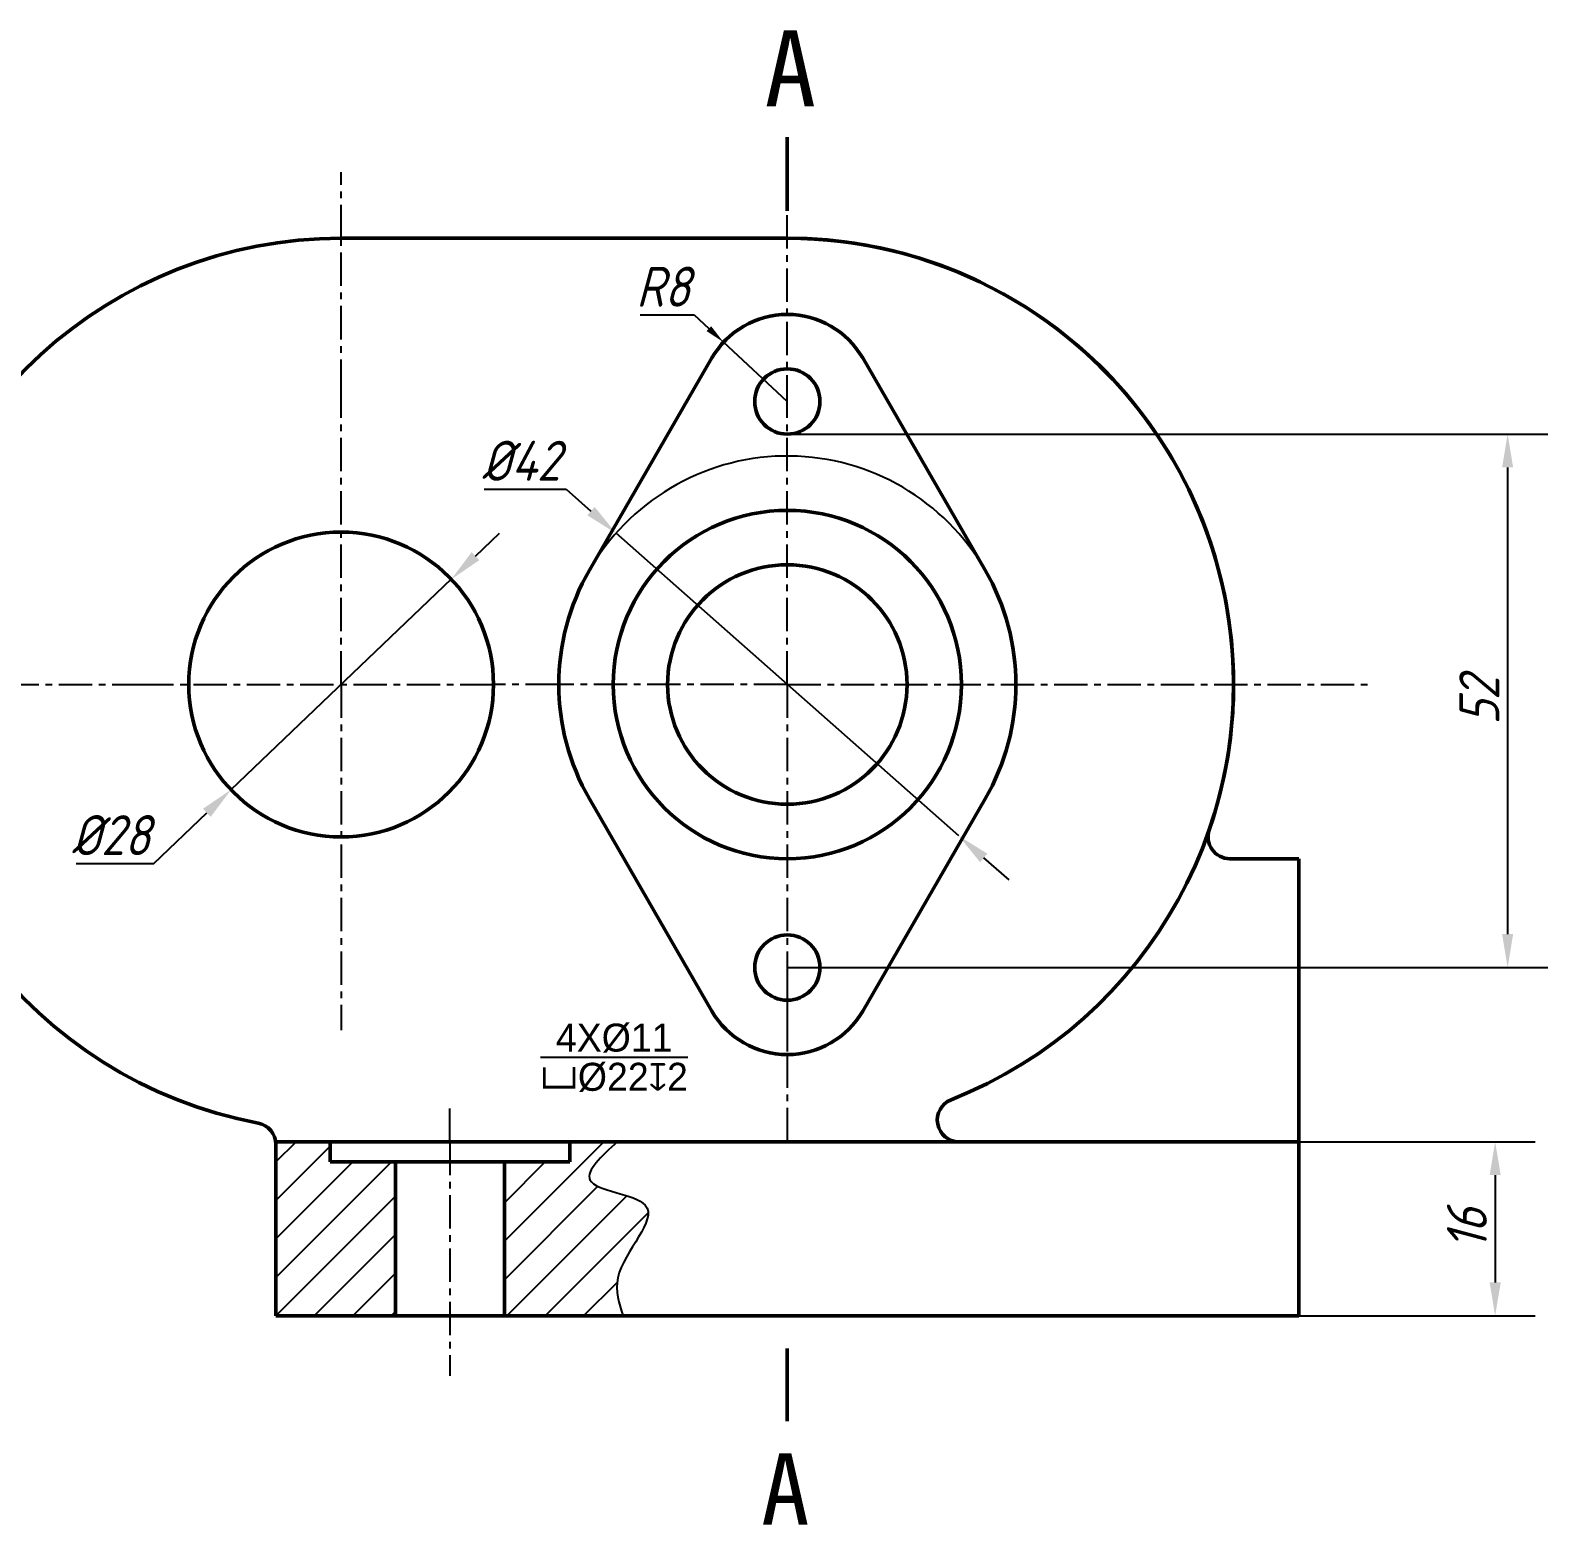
# Model space of a CAD drawing. Header units: inches. Extents: x 67 to 110576, y -3 to 1572927.
# Drawn here: x 56559.3 to 56673.1, y 785277.8 to 785389.8 of the extents above; entities that cross this region are included whole.
import ezdxf

# ---------------------------------------------------------------- set-up
doc = ezdxf.new("R2010")
doc.units = ezdxf.units.IN
doc.header["$MEASUREMENT"] = 0
doc.linetypes.add('CENTERX2', pattern=[4, 2.5, -0.5, 0.5, -0.5])
for name, color, linetype, lineweight in [('点画线2', 5, 'CENTERX2', 25), ('粗·实线', 7, 'Continuous', 50), ('粗实线', 250, 'Continuous', 50)]:
    doc.layers.add(name, color=color, linetype=linetype, lineweight=lineweight)
doc.layers.add('细实线', color=7, linetype='Continuous')
doc.styles.add('仿宋1', font='simfang.ttf', dxfattribs={"height": 1})
doc.styles.add('仿宋3', font='simfang.ttf', dxfattribs={"height": 3})
doc.styles.add('文字', font='gbeitc.shx', dxfattribs={"height": 3, "bigfont": 'gbcbig.shx'})
doc.dimstyles.new('线性直径·', dxfattribs={"dimtxt": 2, "dimasz": 2.5, "dimexe": 3, "dimexo": 0, "dimtad": 1, "dimtoh": 1, "dimdec": 3, "dimdsep": 46, "dimtxsty": '文字', "dimcen": 2.5, "dimadec": 3, "dimazin": 0, "dimtfac": 1, "dimtdec": 3, "dimtmove": 0, "dimatfit": 3, "dimfxl": 1, "dimarcsym": 0})

# ---------------------------------------------------------------- blocks, each defined once
blk = doc.blocks.new('*D143')
at = {"layer": 'Defpoints', "color": 0, "transparency": 16777216}
for p in [(56590.9, 785348.66), (56574.38, 785332.88)]:
    blk.add_point(p, dxfattribs=at)
at = {"layer": '细实线', "color": 0, "lineweight": -2, "transparency": 16777216}
for p, q in [((56592.71, 785350.39), (56594.52, 785352.11)), ((56590.9, 785348.66), (56574.38, 785332.88)), ((56568.59, 785327.36), (56572.57, 785331.16)), ((56562.78, 785327.36), (56568.59, 785327.36))]:
    blk.add_line(p, q, dxfattribs=at)
at = {"layer": '细实线', "color": 0, "transparency": 16777216}
for points in [[(56592.42, 785350.69), (56593, 785350.09), (56590.9, 785348.66)], [(56572.28, 785331.46), (56572.86, 785330.85), (56574.38, 785332.88)]]:
    blk.add_solid(points, dxfattribs=at)
at = {"layer": '细实线', "color": 0, "transparency": 16777216, "insert": (56565.37, 785329.48), "char_height": 3, "attachment_point": 5, "style": '文字'}
blk.add_mtext('%%C28', dxfattribs=at)
blk = doc.blocks.new('*D144')
at = {"layer": 'Defpoints', "color": 0, "transparency": 16777216}
for p in [(56603.25, 785352.11), (56628.94, 785329.43)]:
    blk.add_point(p, dxfattribs=at)
at = {"layer": '细实线', "color": 0, "lineweight": -2, "transparency": 16777216}
for p, q in [((56593.37, 785355.42), (56599.5, 785355.42)), ((56599.5, 785355.42), (56601.37, 785353.76)), ((56628.94, 785329.43), (56603.25, 785352.11)), ((56630.81, 785327.78), (56632.69, 785326.12))]:
    blk.add_line(p, q, dxfattribs=at)
blk.add_arc((56616.09, 785340.77), 17.13, 30, 148.5953, dxfattribs=at)
at = {"layer": '细实线', "color": 0, "transparency": 16777216}
for points in [[(56601.65, 785354.08), (56601.1, 785353.45), (56603.25, 785352.11)], [(56631.09, 785328.09), (56630.54, 785327.46), (56628.94, 785329.43)]]:
    blk.add_solid(points, dxfattribs=at)
at = {"layer": '细实线', "color": 0, "transparency": 16777216, "insert": (56596.12, 785357.54), "char_height": 3, "attachment_point": 5, "style": '文字'}
blk.add_mtext('%%C42', dxfattribs=at)
blk = doc.blocks.new('*D112')
at = {"layer": 'Defpoints', "color": 0, "transparency": 16777216}
for p in [(56611.31, 785366.43), (56616.09, 785361.99)]:
    blk.add_point(p, dxfattribs=at)
at = {"layer": '细实线', "color": 0, "lineweight": -2, "transparency": 16777216}
for p, q in [((56605.05, 785368.47), (56609.11, 785368.47)), ((56609.11, 785368.47), (56610.21, 785367.45)), ((56616.09, 785361.99), (56611.31, 785366.43))]:
    blk.add_line(p, q, dxfattribs=at)
at = {"layer": '细实线', "color": 0, "transparency": 16777216}
blk.add_solid([(56610.38, 785367.63), (56610.04, 785367.26), (56611.31, 785366.43)], dxfattribs=at)
at = {"layer": '细实线', "color": 0, "transparency": 16777216, "insert": (56606.77, 785370.59), "char_height": 3, "attachment_point": 5, "style": '文字'}
blk.add_mtext('R8', dxfattribs=at)
blk = doc.blocks.new('*D145')
at = {"layer": 'Defpoints', "color": 0, "transparency": 16777216}
for p in [(56616.09, 785359.54), (56670.1, 785359.54), (56616.09, 785319.56)]:
    blk.add_point(p, dxfattribs=at)
at = {"layer": '细实线', "color": 0, "lineweight": -2, "transparency": 16777216}
for p, q in [((56616.09, 785359.54), (56673.1, 785359.54)), ((56670.1, 785322.06), (56670.1, 785357.04)), ((56616.09, 785319.56), (56673.1, 785319.56))]:
    blk.add_line(p, q, dxfattribs=at)
at = {"layer": '细实线', "color": 0, "transparency": 16777216}
for points in [[(56669.68, 785357.04), (56670.51, 785357.04), (56670.1, 785359.54)], [(56669.68, 785322.06), (56670.51, 785322.06), (56670.1, 785319.56)]]:
    blk.add_solid(points, dxfattribs=at)
at = {"layer": '细实线', "color": 0, "transparency": 16777216, "insert": (56667.97, 785339.55), "char_height": 3, "attachment_point": 5, "rotation": 90, "style": '文字'}
blk.add_mtext('52', dxfattribs=at)
blk = doc.blocks.new('*D146')
at = {"layer": 'Defpoints', "color": 0, "transparency": 16777216}
for p in [(56654.44, 785306.5), (56654.44, 785293.45), (56669.16, 785293.45)]:
    blk.add_point(p, dxfattribs=at)
at = {"layer": '细实线', "color": 0, "lineweight": -2, "transparency": 16777216}
for p, q in [((56654.44, 785306.5), (56672.16, 785306.5)), ((56669.16, 785304), (56669.16, 785295.95)), ((56654.44, 785293.45), (56672.16, 785293.45))]:
    blk.add_line(p, q, dxfattribs=at)
at = {"layer": '细实线', "color": 0, "transparency": 16777216}
for points in [[(56668.75, 785304), (56669.58, 785304), (56669.16, 785306.5)], [(56668.75, 785295.95), (56669.58, 785295.95), (56669.16, 785293.45)]]:
    blk.add_solid(points, dxfattribs=at)
at = {"layer": '细实线', "color": 0, "transparency": 16777216, "insert": (56667.04, 785299.97), "char_height": 3, "width": 1.1657, "attachment_point": 5, "rotation": 90, "style": '文字'}
blk.add_mtext('16', dxfattribs=at)

msp = doc.modelspace()

# ---------------------------------------------------------------- hatches: boundary and pattern name
at = {"layer": '点画线2'}
h = msp.add_hatch(dxfattribs=at)
h.set_pattern_fill('ANSI31', color=256, scale=16.318994)
h.set_pattern_definition([(45, (-35794.9366, -499091.7672), (-1.442408958, 1.442408958), [])])
edge = h.paths.add_edge_path()
edge.add_spline(control_points=[(56603.7867, 785293.4458), (56603.4772, 785294.3752), (56602.544, 785297.1776), (56608.4494, 785302.4349), (56599.4272, 785302.8953), (56602.1632, 785305.4061), (56603.3562, 785306.501)], knot_values=[0, 0, 0, 0, 1.76943733, 5.33472655, 8.12752062, 10.28688799, 10.28688799, 10.28688799, 10.28688799], degree=3, periodic=0)
edge.add_line((56603.3562, 785306.501), (56599.7743, 785306.501))
edge.add_line((56599.7743, 785306.501), (56599.7743, 785304.9939))
edge.add_line((56599.7743, 785304.9939), (56594.8786, 785304.9939))
edge.add_line((56594.8786, 785304.9939), (56594.8786, 785293.4458))
edge.add_line((56594.8786, 785293.4458), (56603.7867, 785293.4458))
h.paths.add_polyline_path([(56586.7191, 785304.9939), (56581.8234, 785304.9939), (56581.8234, 785306.501), (56577.7309, 785306.501, -0.03124894), (56577.7437, 785306.2976), (56577.7437, 785305.6281), (56577.7437, 785293.4458), (56582.6394, 785293.4458), (56586.7191, 785293.4458)])

# ---------------------------------------------------------------- linework, layer by layer
for p, q in [((56582.6394, 785374.2248), (56582.6394, 785379.1747)), ((56616.0933, 785361.4579), (56616.0933, 785376.2708)), ((56616.0933, 785376.2708), (56616.0933, 785376.2708)), ((56582.6394, 785362.6431), (56582.6394, 785374.2248)), ((56582.6394, 785340.7709), (56582.6394, 785362.6431)), ((56616.0933, 785340.7709), (56616.0933, 785361.4579)), ((56537.4777, 785340.7709), (56567.5757, 785340.7709)), ((56567.5757, 785340.7709), (56594.0626, 785340.7709)), ((56582.6394, 785340.7709), (56582.6394, 785314.873)), ((56598.9583, 785340.7709), (56594.0626, 785340.7709)), ((56616.0933, 785340.7709), (56598.9583, 785340.7709)), ((56607.0939, 785340.7709), (56607.0939, 785340.7709)), ((56616.0933, 785340.7709), (56659.6996, 785340.7709)), ((56616.0933, 785340.7709), (56616.0933, 785313.0286)), ((56616.0933, 785340.7709), (56616.0933, 785320.0838)), ((56616.0933, 785320.0838), (56616.0933, 785313.0286)), ((56616.0933, 785313.0286), (56616.0933, 785308.9084)), ((56590.7988, 785306.501), (56590.7988, 785309.1015)), ((56577.7437, 785306.501), (56590.7988, 785306.501)), ((56590.7988, 785306.501), (56590.7988, 785288.9512))]:
    msp.add_line(p, q, dxfattribs=at)
at = {"layer": '粗·实线'}
msp.add_line((56616.0933, 785291.0141), (56616.0933, 785285.5538), dxfattribs=at)
msp.add_circle((56582.6394, 785340.7709), 11.4233, dxfattribs=at)
at = {"layer": '粗实线'}
for p, q in [((56616.0933, 785376.2708), (56616.0933, 785381.7904)), ((56582.6394, 785374.2248), (56616.0933, 785374.2248)), ((56654.4429, 785327.7157), (56649.2674, 785327.7157)), ((56654.4429, 785306.501), (56654.4429, 785327.7157)), ((56628.9688, 785306.501), (56577.7437, 785306.501)), ((56577.7437, 785305.6281), (56577.7437, 785306.2976)), ((56581.8234, 785304.9939), (56581.8234, 785306.501)), ((56599.7743, 785306.501), (56599.7743, 785304.9939)), ((56628.9688, 785306.501), (56654.4429, 785306.501)), ((56654.4429, 785306.501), (56654.4429, 785293.4458)), ((56577.7437, 785293.4458), (56577.7437, 785305.6281)), ((56599.7743, 785304.9939), (56581.8234, 785304.9939)), ((56586.7191, 785304.9939), (56586.7191, 785293.4458)), ((56594.8786, 785304.9939), (56594.8786, 785293.4458)), ((56582.6394, 785293.4458), (56577.7437, 785293.4458)), ((56654.4429, 785293.4458), (56582.6394, 785293.4458))]:
    msp.add_line(p, q, dxfattribs=at)
msp.add_lwpolyline([(56601.254, 785349.3383), (56610.4402, 785365.2493, -0.57735027), (56621.7464, 785365.2493), (56630.9326, 785349.3383, -0.26794919), (56630.9326, 785332.2034), (56621.7464, 785316.2924, -0.57735027), (56610.4402, 785316.2924), (56601.254, 785332.2034, -0.26794919)], format="xyb", close=True, dxfattribs=at)
for centre, radius in [((56616.0933, 785361.9855), 2.4478), ((56616.0933, 785340.7709), 13.0552), ((56616.0933, 785340.7709), 8.9754), ((56616.0933, 785319.5562), 2.4478)]:
    msp.add_circle(centre, radius, dxfattribs=at)
for centre, radius, start, end in [((56582.6394, 785340.7709), 33.4539, 90, 259.277848), ((56616.0933, 785340.7709), 33.4539, 340.999198, 90), ((56616.0933, 785340.7709), 33.4539, 291.528904, 90), ((56649.2674, 785329.3476), 1.6319, 160.999198, 270), ((56628.9688, 785308.1329), 1.6319, 111.528904, 270), ((56576.1118, 785306.2976), 1.6319, 0, 79.277848)]:
    msp.add_arc(centre, radius, start, end, dxfattribs=at)
at = {"layer": '细实线'}
msp.add_line((56616.0933, 785308.9084), (56616.0933, 785306.501), dxfattribs=at)
msp.add_spline([(56603.3562, 785306.501), (56601.2947, 785303.643), (56605.4403, 785301.7495), (56603.3872, 785296.3055), (56603.7867, 785293.4458)], degree=3, dxfattribs=at)

# ---------------------------------------------------------------- texts
at = {"layer": '细实线', "attachment_point": 1}
for s, width, gutter_width, insert, char_height, style in [('A', 25.479089, 28.4748, (56614.3792, 785389.8042), 5.695, '仿宋1'), ('\\A1;{\\Fgdt|c134;\\H0.7x;\\S4X%%C11/v%%C22x2;}', 4.042479, 15, (56597.5887, 785315.356), 3, '仿宋3'), ('A', 13.322428, 26.7479, (56614.1213, 785283.1481), 5.3496, '仿宋1')]:
    msp.add_mtext_dynamic_manual_height_columns(s, width=width, gutter_width=gutter_width, heights=[0], dxfattribs=dict(at, insert=insert, char_height=char_height, style=style))

# ---------------------------------------------------------------- dimensions: what is measured, and where the dimension line sits
at = {"layer": '细实线'}
dim = msp.add_radius_dim(center=(56616.0933, 785361.9855), mpoint=(56611.3081, 785366.4253), text='R8', dimstyle='线性直径·', override={"dimasz": 1.5}, dxfattribs=at)
dim.commit()
dim.dimension.update_dxf_attribs({"geometry": '*D112', "text_midpoint": (56606.7651, 785370.5908)})
for p1, p2, text, picture, middle in [((56628.9393, 785329.4312), (56603.2473, 785352.1105), '%%C42', '*D144', (56596.1239, 785357.5444)), ((56590.9008, 785348.6601), (56574.3779, 785332.8817), '%%C28', '*D143', (56565.3734, 785329.4817))]:
    dim = msp.add_diameter_dim_2p(p1=p1, p2=p2, text=text, dimstyle='线性直径·', dxfattribs=at)
    dim.commit()
    dim.dimension.update_dxf_attribs({"geometry": picture, "text_midpoint": middle})
for base, p1, p2, text, picture, middle in [((56670.0976, 785359.5377), (56616.0933, 785319.5562), (56616.0933, 785359.5377), '52', '*D145', (56667.9726, 785339.5469)), ((56669.1642, 785293.4458), (56654.4429, 785306.501), (56654.4429, 785293.4458), '16', '*D146', (56667.0392, 785299.9734))]:
    dim = msp.add_linear_dim(base=base, p1=p1, p2=p2, angle=90, text=text, dimstyle='线性直径·', dxfattribs=at)
    dim.commit()
    dim.dimension.update_dxf_attribs({"geometry": picture, "text_midpoint": middle})

doc.saveas('drawing.dxf')
